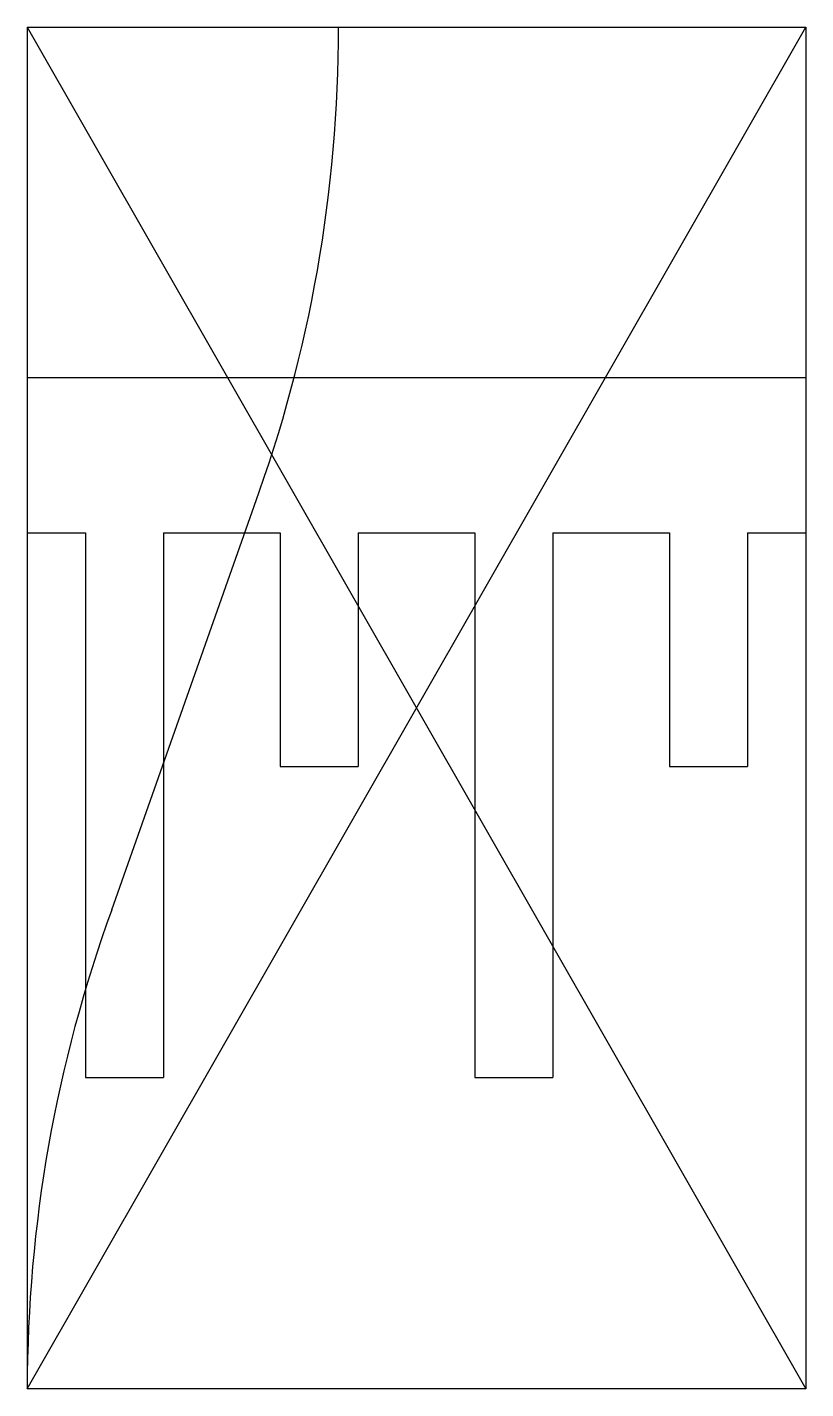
# Model space of a CAD drawing. Header units: metres. Extents: x 0 to 1, y 0 to 1.75.
import ezdxf

# ---------------------------------------------------------------- set-up
doc = ezdxf.new("R2010")
doc.units = ezdxf.units.M
doc.header["$LTSCALE"] = 0.2

msp = doc.modelspace()

# ---------------------------------------------------------------- linework, layer by layer
for p, q in [((0, 1.75), (1, 1.75)), ((0, 1.75), (0, 0)), ((1, 1.75), (1, 0)), ((0, 1.3), (1, 1.3)), ((0.1086, 0.6155), (0.2914, 1.1344)), ((0, 1.1), (0.075, 1.1)), ((0.075, 1.1), (0.075, 0.4)), ((0.175, 1.1), (0.325, 1.1)), ((0.175, 1.1), (0.175, 0.4)), ((0.325, 1.1), (0.325, 0.8)), ((0.425, 1.1), (0.575, 1.1)), ((0.425, 1.1), (0.425, 0.8)), ((0.575, 1.1), (0.575, 0.4)), ((0.675, 1.1), (0.825, 1.1)), ((0.675, 1.1), (0.675, 0.4)), ((0.825, 1.1), (0.825, 0.8)), ((0.925, 1.1), (1, 1.1)), ((0.925, 1.1), (0.925, 0.8)), ((0.325, 0.8), (0.425, 0.8)), ((0.825, 0.8), (0.925, 0.8)), ((0.075, 0.4), (0.175, 0.4)), ((0.575, 0.4), (0.675, 0.4)), ((1, 0), (0, 0))]:
    msp.add_line(p, q)
for points in [[(0, 0), (1, 1.75)], [(0, 1.75), (1, 0)]]:
    msp.add_lwpolyline(points)
for centre, start, end in [((-1.4, 1.75), 340, 0), ((1.8, -0.0001), 160, 179.9954)]:
    msp.add_arc(centre, 1.8, start, end)

doc.saveas('drawing.dxf')
